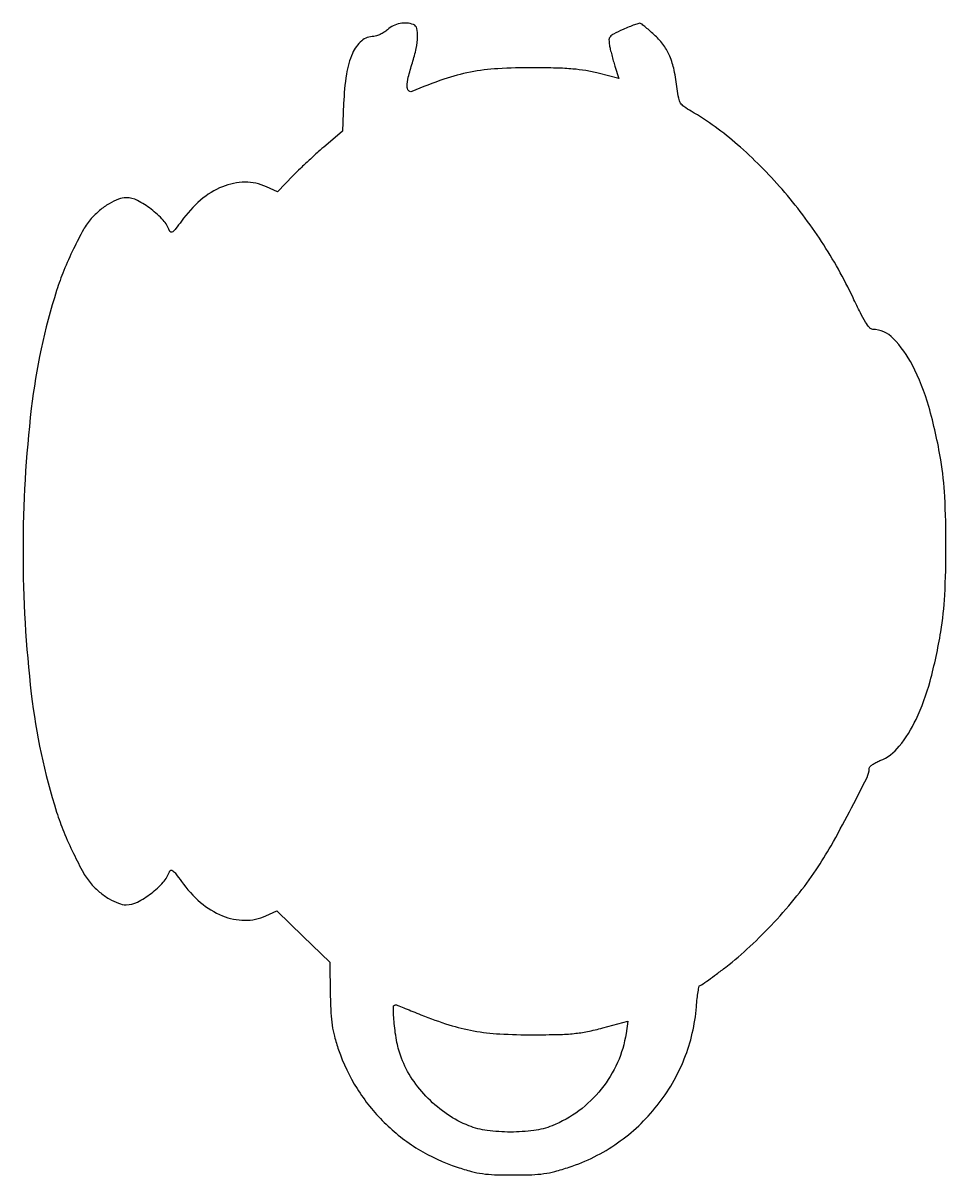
# Model space of a CAD drawing. Extents: x 0 to 344, y 0 to 429.
import ezdxf

# ---------------------------------------------------------------- set-up
doc = ezdxf.new("R2010")
doc.units = 0

msp = doc.modelspace()

# ---------------------------------------------------------------- linework, layer by layer
for points in [[(135.694236, 426.468399, -0.036028), (134.450262, 425.523718, -0.031977), (133.034286, 424.725092, -0.033385), (131.66271, 424.172714, -0.079194), (130.579095, 424, 0.181626), (126.112147, 422.322024, 0.107993), (122.68887, 417.69507, 0.068187), (120.421008, 409.973213, 0.028112), (119.403402, 399.096716), (119.017475, 388.693433), (112.758738, 383.461667, 0.008165), (109.938006, 381.024438, 0.004692), (106.614772, 378.00035, 0.004686), (103.331924, 374.89848, 0.007796), (100.631975, 372.216684), (94.76395, 366.203467), (90.631975, 368.079771, 0.10909), (82.685018, 369.764736, 0.09433), (74.307443, 368.097092, 0.082109), (66.184687, 363.134342, 0.059335), (59.016485, 355.283373, -0.007969), (56.948457, 352.490527, -0.060322), (55.804258, 351.319501, -0.249814), (55.087232, 351.183922, -0.239835), (54.556267, 351.702408, 0.10385), (52.241666, 355.621577, 0.044221), (47.727514, 359.759882, 0.044105), (42.628382, 362.995629, 0.119894), (38.5, 364, 0.09258), (35.605808, 363.459478, 0.041953), (32.126247, 361.765227, 0.03896), (28.587173, 359.265991, 0.038769), (25.472388, 356.244202, 0.054523), (22.582723, 352.145734, 0.014053), (18.861214, 344.945985, 0.014787), (15.269445, 336.889908, 0.020847), (12.58754, 329.5, 0.047632), (3.162487, 285.550469, 0.029023), (0.080529, 232.5, 0.029023), (3.162487, 179.449531, 0.047632), (12.58754, 135.5, 0.020847), (15.269445, 128.110092, 0.014787), (18.861214, 120.054015, 0.014053), (22.582723, 112.854266, 0.054523), (25.472388, 108.755798, 0.038769), (28.587173, 105.734009, 0.03896), (32.126247, 103.234773, 0.041953), (35.605808, 101.540522, 0.09258), (38.5, 101, 0.119894), (42.628382, 102.004371, 0.044105), (47.727514, 105.240118, 0.044221), (52.241666, 109.378423, 0.10385), (54.556267, 113.297592, -0.239835), (55.087232, 113.816078, -0.249814), (55.804258, 113.680499, -0.060322), (56.948457, 112.509473, -0.007969), (59.016485, 109.716627, 0.0594), (66.163325, 101.89109, 0.081411), (74.282018, 96.918232, 0.09372), (82.634352, 95.223245, 0.110996), (90.5, 96.881372), (94.5, 98.710296), (104.352303, 89.20335), (114.204607, 79.696404), (114.424794, 67.598202, 0.008054), (114.659105, 60.770633, 0.024687), (115.120124, 56.165433, 0.029266), (115.98364, 52.066985, 0.015488), (117.504955, 47.098798, 0.058246), (124.40259, 32.615999, 0.057559), (134.477466, 20.050494, 0.057579), (147.147986, 10.116064, 0.058362), (161.694257, 3.386233, 0.013825), (166.957231, 1.820938, 0.030908), (171.046259, 0.993583, 0.026564), (175.567414, 0.609592, 0.007904), (182.5, 0.5, 0.007904), (189.432586, 0.609592, 0.026564), (193.953741, 0.993583, 0.030908), (198.042769, 1.820938, 0.013825), (203.305743, 3.386233, 0.073585), (221.32783, 12.397074, 0.072461), (236.07582, 26.280588, 0.072881), (246.18392, 43.715423, 0.07588), (250.685534, 63.078003, -0.008867), (250.974009, 66.115238, -0.014536), (251.338348, 68.672913, -0.00819), (251.729054, 70.738459, -0.35584), (252.050017, 71, 0.153672), (252.562379, 71.16128, 0.002252), (255.18555, 73.011974, 0.005918), (258.214814, 75.224178, 0.003843), (261.665949, 77.849274, 0.023262), (270.593809, 85.43775, 0.01774), (279.655852, 94.519283, 0.017635), (288.121332, 104.297213, 0.021884), (295.254534, 113.987599, 0.019339), (300.780575, 122.958121, 0.00794), (307.603256, 135.519574, 0.003692), (314.185556, 148.340842, 0.11711), (314.999245, 151.758097, -0.202785), (315.247783, 152.344725, -0.037228), (316.171039, 153.115274, -0.034721), (317.460309, 153.908658, -0.025411), (318.98727, 154.611583, 0.12922), (326.183611, 159.943067, 0.058701), (332.443359, 169.95227, 0.045066), (337.662132, 184.180749, 0.023973), (341.641091, 202.529928, 0.029017), (343.113337, 216.161429, 0.012393), (343.56794, 234.5, 0.012393), (343.113337, 252.838571, 0.029017), (341.641091, 266.470072, 0.027675), (337.176788, 286.346227, 0.051229), (331.067088, 301.703411, 0.069905), (323.932443, 311.684672, 0.201633), (316.29966, 315.026566, -0.222113), (315.183737, 315.568221, -0.031223), (313.658152, 317.708098, -0.022781), (311.702566, 321.19298, -0.006568), (309, 326.7496, 0.035287), (297.292362, 347.675515, 0.033561), (282.579343, 367.12078, 0.034712), (266.011068, 383.727827, 0.046557), (248.76435, 396.148093, -0.021116), (246.059178, 397.894649, -0.099503), (244.796245, 399.231648, -0.092113), (244.099741, 401.001833, -0.016715), (243.542885, 404.503055, 0.020417), (242.376748, 411.500823, 0.046817), (240.801432, 416.602031, 0.057616), (238.552615, 420.639488, 0.050091), (235.345816, 424.270811, 0.005291), (233.533484, 425.91477, 0.007229), (231.864319, 427.354352, 0.004946), (230.440914, 428.522765, 0.079877), (229.90341, 428.829109, 0.164191), (229.314904, 428.848612, 0.010122), (227.625698, 428.302677, 0.014161), (225.608142, 427.540597, 0.009965), (223.382522, 426.574848, 0.009251), (219.850335, 424.878028, 0.097827), (218.594494, 423.900606, 0.178152), (218.157194, 422.745098, 0.047123), (218.327531, 420.745739, 0.013099), (218.65368, 419.179974, 0.005608), (219.167511, 417.105247, 0.005544), (219.764777, 414.905121, 0.007272), (220.361571, 412.910422), (221.807778, 408.320843), (214.153889, 410.293688, 0.02195), (209.529184, 411.271543, 0.019944), (204.686326, 411.878085, 0.014723), (198.637407, 412.212738, 0.005271), (190, 412.344741, 0.015961), (176.770181, 411.985069, 0.033384), (166.556643, 410.692946, 0.034024), (156.72833, 408.072006, 0.017236), (144.75, 403.520898, -0.335922), (143.534253, 403.832092, -0.175347), (143.006926, 405.397698, -0.056349), (143.46627, 408.783129, -0.014083), (144.987099, 414.160906, 0.022659), (146.409962, 419.54304, 0.045747), (146.942093, 423.893444, 0.064122), (146.638532, 426.987881, 0.249633), (145.418213, 428.393011, 0.072678), (142.956197, 428.946945, 0.068006), (140.379737, 428.793215, 0.066654), (137.892934, 427.945558, 0.065066)], [(148.160089, 60.101349, 0.019694), (158.610031, 56.349088, 0.032198), (167.746297, 54.103839, 0.030147), (177.510163, 52.962889, 0.014885), (190, 52.634533, 0.004983), (199.367682, 52.760533, 0.018644), (205.242973, 53.1176, 0.025017), (210.152396, 53.849582, 0.015451), (215.837804, 55.174364), (225.175608, 57.656712), (224.494934, 53.117651, -0.068251), (221.324094, 42.300448, -0.063595), (215.304878, 32.448664, -0.063263), (206.968274, 24.381602, -0.066195), (197, 18.800354, -0.062029), (190.212007, 17.035849, -0.032616), (181.5, 16.466946, -0.032616), (172.787993, 17.035849, -0.062029), (166, 18.800354, -0.05423), (158.044924, 23.008503, -0.048174), (150.82914, 28.978479, -0.04851), (144.936902, 36.17054, -0.056985), (140.904599, 44, -0.041414), (139.235591, 49.826954, -0.026202), (138.222113, 56.826746, -0.021244), (137.921361, 62.970203, -0.533779), (139.093014, 63.765977, -0.000025), (140.000599, 63.399221, -0.000002), (142.336849, 62.454994, -0.000003), (145.123707, 61.328614, -0.000002)]]:
    msp.add_lwpolyline(points, format="xyb", close=True)

doc.saveas('drawing.dxf')
